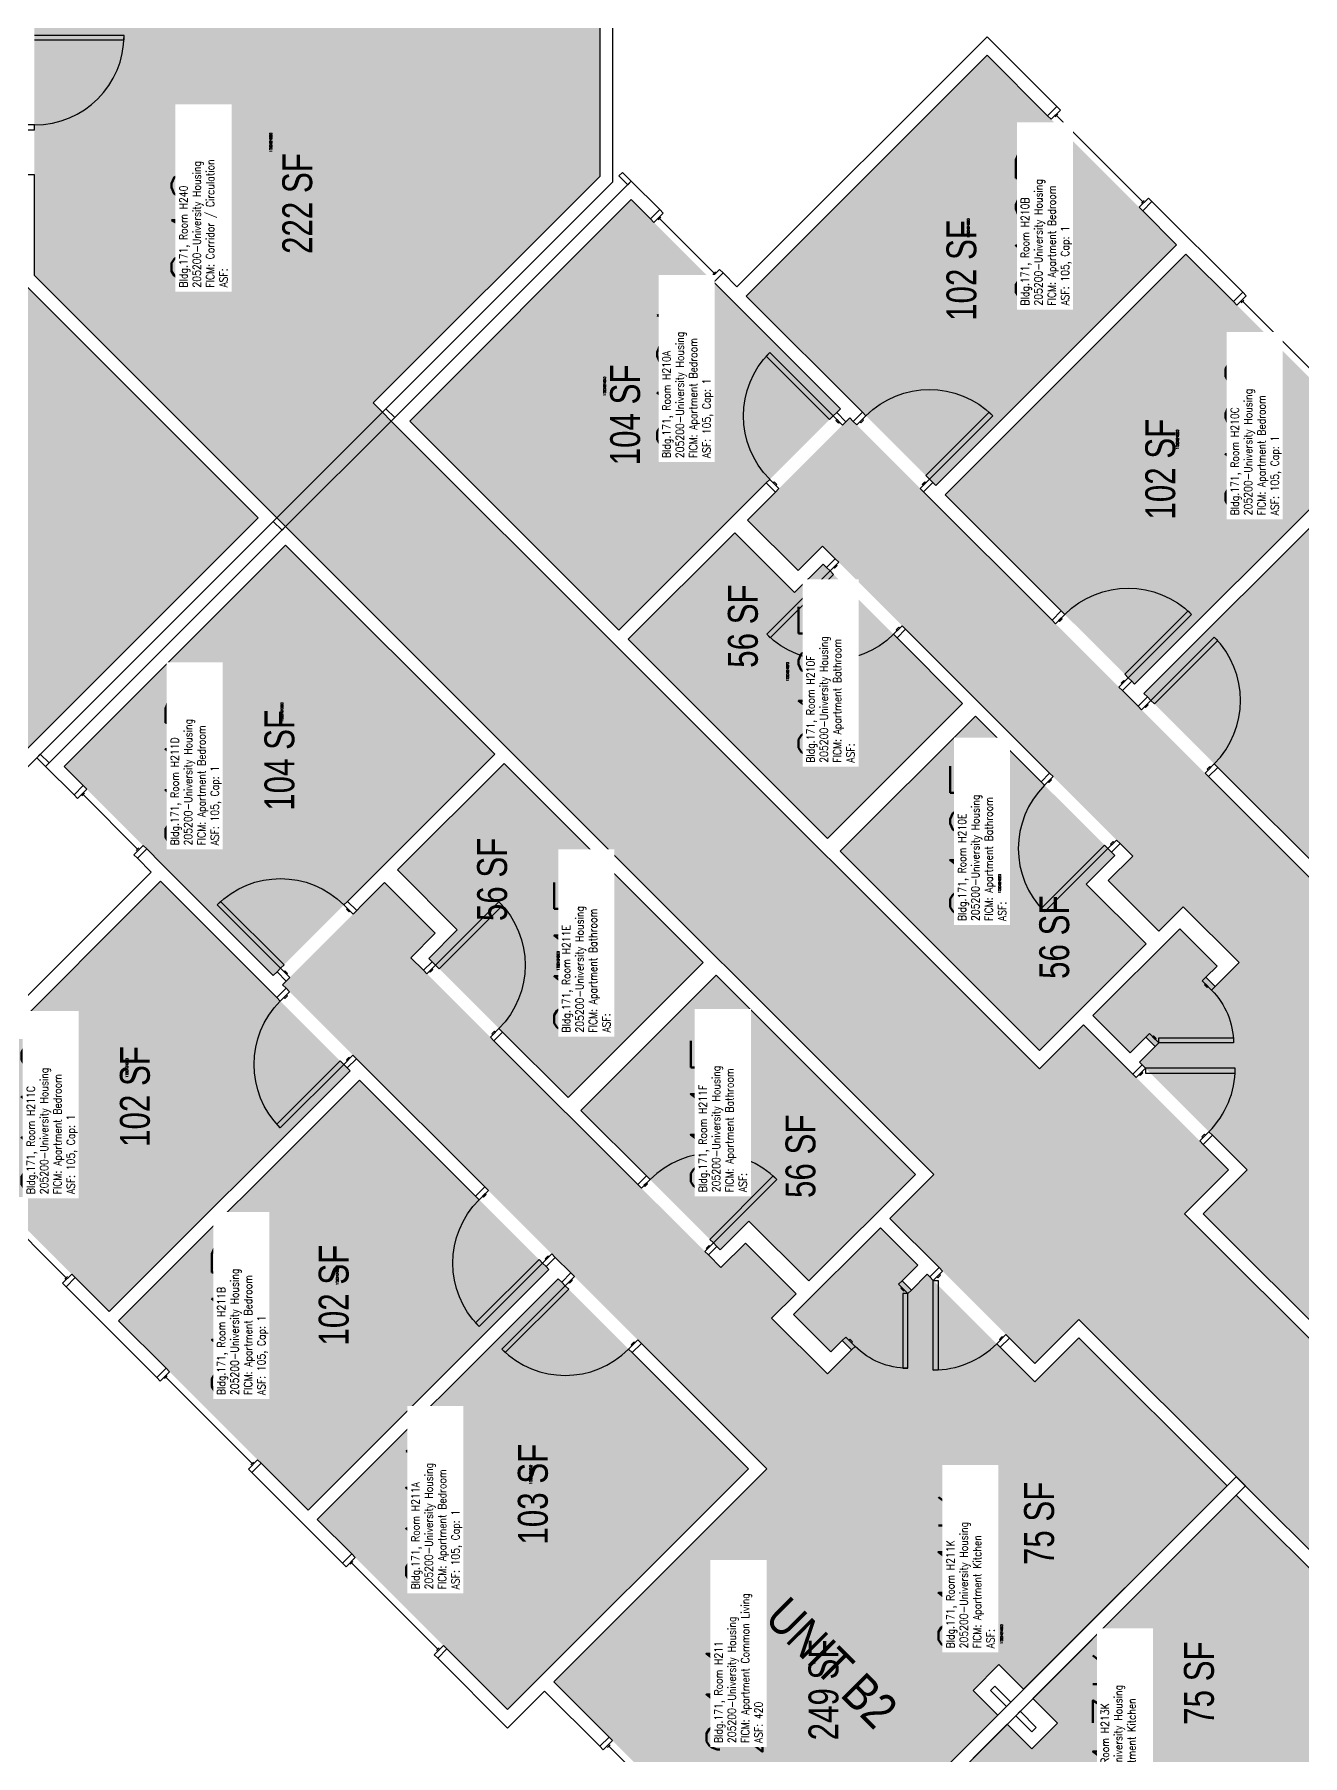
# Model space of a CAD drawing. Header units: inches. Extents: x -105 to 3698, y -798 to 1624.
# Drawn here: x 1365 to 1874, y -96 to 595 of the extents above; entities that cross this region are included whole.
import ezdxf
from ezdxf.enums import TextEntityAlignment as Align

# ---------------------------------------------------------------- set-up
doc = ezdxf.new("R2010")
doc.units = ezdxf.units.IN
doc.header["$LTSCALE"] = 96
doc.header["$MEASUREMENT"] = 0
for name, color, linetype in [('A-AREA-IDEN', 1, 'Continuous'), ('A-DOOR', 2, 'Continuous'), ('A-GLAZ', 1, 'Continuous'), ('A-IDEN-RNUM', 7, 'Continuous'), ('A-IDEN-SNUM', 4, 'Continuous'), ('A-IDEN-VNUM', 4, 'Continuous'), ('A-WALL', 5, 'Continuous'), ('AREA-TEXT', 3, 'Continuous'), ('Rooms-Category-Color', 7, 'Continuous'), ('Rooms-College-Color', 7, 'Continuous'), ('Rooms-Department-Color', 7, 'Continuous'), ('Rooms-Division-Color', 7, 'Continuous'), ('Rooms-Information', 7, 'Continuous')]:
    doc.layers.add(name, color=color, linetype=linetype)
doc.styles.add('AREA', font='arial.ttf', dxfattribs={"width": 0.75, "height": 12})
doc.styles.add('ROOMSNUMBER', font='txt.shx', dxfattribs={"height": 0.03})
doc.styles.add('ROOMVNUMBER', font='simplex.shx', dxfattribs={"width": 0.85})
doc.styles.get("Standard").update_dxf_attribs({"font": 'ARIALN.TTF'})

msp = doc.modelspace()

# ---------------------------------------------------------------- hatches: boundary and pattern name
h = msp.add_hatch()
h.set_pattern_fill('ANSI31', color=256, angle=-45, style=0)
h.set_pattern_definition([(9e-12, (1926.94117, 942.3521), (-2e-14, 0.125), [])])
h.paths.add_polyline_path([(1748.41, 295.05), (1789.94, 253.52), (1783.43, 247.01), (1741.9, 288.54)], flags=9)
h = msp.add_hatch()
h.set_pattern_fill('ANSI31', color=256, style=0)
h.set_pattern_definition([(270, (963.72971, -20.85936), (-0.125, 2e-16), [])])
h.paths.add_polyline_path([(1611.03, 157.67), (1652.56, 116.14), (1659.07, 122.65), (1617.54, 164.18)], flags=9)
at = {"layer": 'Rooms-Category-Color', "true_color": 0x728ef3}
for points in [[(1234.19, 602.38), (1359.94, 602.38), (1359.94, 496.29), (1455.05, 401.19), (1332.19, 278.33), (1241.85, 368.66), (1275.79, 402.6), (1234.19, 444.2)], [(1747.61, 586.96), (1823.71, 510.86), (1727.02, 414.17), (1650.91, 490.27)], [(1515.86, 440.06), (1604.78, 528.98), (1688.74, 445.01), (1599.83, 356.09)], [(1827.43, 507.15), (1903.53, 431.05), (1806.83, 334.35), (1730.73, 410.45)], [(1692.46, 441.31), (1886.91, 246.86), (1972.47, 332.42), (2068.28, 236.61), (1985.82, 154.14), (1926.32, 213.64), (1851.98, 139.3), (1808.76, 182.53), (1815.09, 188.85), (1811.38, 192.57), (1805.05, 186.24), (1790.06, 201.23), (1824.97, 236.14), (1839.96, 221.15), (1835.42, 216.61), (1839.13, 212.9), (1848.8, 222.57), (1826.39, 244.98), (1816.58, 235.17), (1796.25, 255.5), (1806.06, 265.31), (1681.58, 389.78), (1671.77, 379.97), (1651.44, 400.3)], [(1907.24, 427.34), (1983.61, 350.97), (1886.91, 254.27), (1810.54, 330.64)], [(1603.54, 352.38), (1646.32, 395.16), (1670.36, 371.12), (1681.85, 382.61), (1737.81, 326.65), (1683.54, 272.38)], [(1466.01, 390.21), (1377.08, 301.3), (1461.05, 217.33), (1549.97, 306.25)], [(1688.67, 267.25), (1742.94, 321.52), (1798.9, 265.56), (1787.41, 254.07), (1811.45, 230.03), (1768.67, 187.25)], [(1523.46, 224.22), (1579.41, 168.27), (1633.68, 222.54), (1553.69, 302.53), (1510.9, 259.76), (1534.94, 235.72)], [(1395.2, 82.36), (1319.09, 158.47), (1415.79, 255.16), (1491.89, 179.04), (1395.52, 82.67)], [(1464.77, 213.63), (1659.22, 19.17), (1573.66, -66.39), (1669.48, -162.2), (1751.94, -79.74), (1692.44, -20.24), (1766.78, 54.1), (1723.56, 97.32), (1717.23, 90.99), (1713.51, 94.7), (1719.84, 101.03), (1704.85, 116.02), (1669.94, 81.11), (1684.93, 66.12), (1689.47, 70.66), (1693.19, 66.95), (1683.52, 57.28), (1661.1, 79.69), (1670.91, 89.51), (1650.58, 109.83), (1640.77, 100.02), (1516.3, 224.5), (1526.11, 234.31), (1505.78, 254.64)], [(1638.82, 217.4), (1718.81, 137.41), (1676.03, 94.63), (1651.99, 118.67), (1640.5, 107.18), (1584.54, 163.14)], [(1975.48, 143.8), (1893.8, 62.13), (1834.31, 121.63), (1926.32, 213.64), (1975.92, 164.04), (1965.58, 153.7)], [(1398.91, 78.65), (1475.01, 2.55), (1571.71, 99.23), (1495.61, 175.35), (1399.23, 78.96)], [(1478.72, -1.16), (1555.09, -77.53), (1651.79, 19.17), (1575.42, 95.53), (1479.05, -0.86)], [(1762.28, -69.39), (1843.95, 12.28), (1784.46, 71.78), (1692.44, -20.24), (1742.04, -69.84), (1752.38, -59.49)], [(1766, -73.11), (1847.67, 8.56), (1907.16, -50.93), (1815.15, -142.95), (1765.55, -93.35), (1775.89, -83.01)], [(2049.01, -370.62), (1854.56, -176.17), (1769, -261.73), (1673.19, -165.91), (1755.65, -83.45), (1815.15, -142.95), (1889.49, -68.61), (1932.71, -111.83), (1926.38, -118.16), (1930.09, -121.87), (1936.42, -115.55), (1951.41, -130.54), (1916.5, -165.45), (1901.51, -150.46), (1906.05, -145.92), (1902.34, -142.2), (1892.67, -151.87), (1915.08, -174.29), (1924.89, -164.48), (1945.22, -184.81), (1935.41, -194.62), (2059.89, -319.09), (2069.7, -309.28), (2090.03, -329.61)]]:
    msp.add_hatch(color=171, dxfattribs=at).paths.add_polyline_path(points)
at = {"layer": 'Rooms-Category-Color', "true_color": 0xadadad}
for points in [[(1365.19, 602.99), (1365.19, 498.47), (1462.47, 401.19), (1504.9, 443.6), (1501.18, 447.32), (1592.19, 538.33), (1592.19, 602.38)], [(2331.68, -468.04), (2374.11, -425.61), (2015.23, -66.73), (2032.91, -49.05), (1974.69, 9.16), (1957.02, -8.52), (1826.88, 121.61), (1844.56, 139.29), (1786.35, 197.5), (1768.67, 179.83), (1504.9, 443.6), (1462.47, 401.17), (1726.24, 137.4), (1708.57, 119.72), (1766.78, 61.51), (1784.46, 79.19), (1914.59, -50.95), (1896.91, -68.62), (1955.12, -126.84), (1972.8, -109.16)]]:
    msp.add_hatch(color=253, dxfattribs=at).paths.add_polyline_path(points)
at = {"layer": 'Rooms-College-Color', "true_color": 0xadadad}
for points in [[(1234.19, 602.38), (1359.94, 602.38), (1359.94, 496.29), (1455.05, 401.19), (1332.19, 278.33), (1241.85, 368.66), (1275.79, 402.6), (1234.19, 444.2)], [(1365.19, 602.99), (1365.19, 498.47), (1462.47, 401.19), (1504.9, 443.6), (1501.18, 447.32), (1592.19, 538.33), (1592.19, 602.38)], [(1747.61, 586.96), (1823.71, 510.86), (1727.02, 414.17), (1650.91, 490.27)], [(1515.86, 440.06), (1604.78, 528.98), (1688.74, 445.01), (1599.83, 356.09)], [(1827.43, 507.15), (1903.53, 431.05), (1806.83, 334.35), (1730.73, 410.45)], [(2331.68, -468.04), (2374.11, -425.61), (2015.23, -66.73), (2032.91, -49.05), (1974.69, 9.16), (1957.02, -8.52), (1826.88, 121.61), (1844.56, 139.29), (1786.35, 197.5), (1768.67, 179.83), (1504.9, 443.6), (1462.47, 401.17), (1726.24, 137.4), (1708.57, 119.72), (1766.78, 61.51), (1784.46, 79.19), (1914.59, -50.95), (1896.91, -68.62), (1955.12, -126.84), (1972.8, -109.16)], [(1692.46, 441.31), (1886.91, 246.86), (1972.47, 332.42), (2068.28, 236.61), (1985.82, 154.14), (1926.32, 213.64), (1851.98, 139.3), (1808.76, 182.53), (1815.09, 188.85), (1811.38, 192.57), (1805.05, 186.24), (1790.06, 201.23), (1824.97, 236.14), (1839.96, 221.15), (1835.42, 216.61), (1839.13, 212.9), (1848.8, 222.57), (1826.39, 244.98), (1816.58, 235.17), (1796.25, 255.5), (1806.06, 265.31), (1681.58, 389.78), (1671.77, 379.97), (1651.44, 400.3)], [(1907.24, 427.34), (1983.61, 350.97), (1886.91, 254.27), (1810.54, 330.64)], [(1603.54, 352.38), (1646.32, 395.16), (1670.36, 371.12), (1681.85, 382.61), (1737.81, 326.65), (1683.54, 272.38)], [(1466.01, 390.21), (1377.08, 301.3), (1461.05, 217.33), (1549.97, 306.25)], [(1688.67, 267.25), (1742.94, 321.52), (1798.9, 265.56), (1787.41, 254.07), (1811.45, 230.03), (1768.67, 187.25)], [(1523.46, 224.22), (1579.41, 168.27), (1633.68, 222.54), (1553.69, 302.53), (1510.9, 259.76), (1534.94, 235.72)], [(1395.2, 82.36), (1319.09, 158.47), (1415.79, 255.16), (1491.89, 179.04), (1395.52, 82.67)], [(1464.77, 213.63), (1659.22, 19.17), (1573.66, -66.39), (1669.48, -162.2), (1751.94, -79.74), (1692.44, -20.24), (1766.78, 54.1), (1723.56, 97.32), (1717.23, 90.99), (1713.51, 94.7), (1719.84, 101.03), (1704.85, 116.02), (1669.94, 81.11), (1684.93, 66.12), (1689.47, 70.66), (1693.19, 66.95), (1683.52, 57.28), (1661.1, 79.69), (1670.91, 89.51), (1650.58, 109.83), (1640.77, 100.02), (1516.3, 224.5), (1526.11, 234.31), (1505.78, 254.64)], [(1638.82, 217.4), (1718.81, 137.41), (1676.03, 94.63), (1651.99, 118.67), (1640.5, 107.18), (1584.54, 163.14)], [(1975.48, 143.8), (1893.8, 62.13), (1834.31, 121.63), (1926.32, 213.64), (1975.92, 164.04), (1965.58, 153.7)], [(1398.91, 78.65), (1475.01, 2.55), (1571.71, 99.23), (1495.61, 175.35), (1399.23, 78.96)], [(1478.72, -1.16), (1555.09, -77.53), (1651.79, 19.17), (1575.42, 95.53), (1479.05, -0.86)], [(1762.28, -69.39), (1843.95, 12.28), (1784.46, 71.78), (1692.44, -20.24), (1742.04, -69.84), (1752.38, -59.49)], [(1766, -73.11), (1847.67, 8.56), (1907.16, -50.93), (1815.15, -142.95), (1765.55, -93.35), (1775.89, -83.01)], [(2049.01, -370.62), (1854.56, -176.17), (1769, -261.73), (1673.19, -165.91), (1755.65, -83.45), (1815.15, -142.95), (1889.49, -68.61), (1932.71, -111.83), (1926.38, -118.16), (1930.09, -121.87), (1936.42, -115.55), (1951.41, -130.54), (1916.5, -165.45), (1901.51, -150.46), (1906.05, -145.92), (1902.34, -142.2), (1892.67, -151.87), (1915.08, -174.29), (1924.89, -164.48), (1945.22, -184.81), (1935.41, -194.62), (2059.89, -319.09), (2069.7, -309.28), (2090.03, -329.61)]]:
    msp.add_hatch(color=253, dxfattribs=at).paths.add_polyline_path(points)
at = {"layer": 'Rooms-Department-Color', "true_color": 0x604aed}
for points in [[(1234.19, 602.38), (1359.94, 602.38), (1359.94, 496.29), (1455.05, 401.19), (1332.19, 278.33), (1241.85, 368.66), (1275.79, 402.6), (1234.19, 444.2)], [(1747.61, 586.96), (1823.71, 510.86), (1727.02, 414.17), (1650.91, 490.27)], [(1515.86, 440.06), (1604.78, 528.98), (1688.74, 445.01), (1599.83, 356.09)], [(1827.43, 507.15), (1903.53, 431.05), (1806.83, 334.35), (1730.73, 410.45)], [(1692.46, 441.31), (1886.91, 246.86), (1972.47, 332.42), (2068.28, 236.61), (1985.82, 154.14), (1926.32, 213.64), (1851.98, 139.3), (1808.76, 182.53), (1815.09, 188.85), (1811.38, 192.57), (1805.05, 186.24), (1790.06, 201.23), (1824.97, 236.14), (1839.96, 221.15), (1835.42, 216.61), (1839.13, 212.9), (1848.8, 222.57), (1826.39, 244.98), (1816.58, 235.17), (1796.25, 255.5), (1806.06, 265.31), (1681.58, 389.78), (1671.77, 379.97), (1651.44, 400.3)], [(1907.24, 427.34), (1983.61, 350.97), (1886.91, 254.27), (1810.54, 330.64)], [(1603.54, 352.38), (1646.32, 395.16), (1670.36, 371.12), (1681.85, 382.61), (1737.81, 326.65), (1683.54, 272.38)], [(1466.01, 390.21), (1377.08, 301.3), (1461.05, 217.33), (1549.97, 306.25)], [(1688.67, 267.25), (1742.94, 321.52), (1798.9, 265.56), (1787.41, 254.07), (1811.45, 230.03), (1768.67, 187.25)], [(1523.46, 224.22), (1579.41, 168.27), (1633.68, 222.54), (1553.69, 302.53), (1510.9, 259.76), (1534.94, 235.72)], [(1395.2, 82.36), (1319.09, 158.47), (1415.79, 255.16), (1491.89, 179.04), (1395.52, 82.67)], [(1464.77, 213.63), (1659.22, 19.17), (1573.66, -66.39), (1669.48, -162.2), (1751.94, -79.74), (1692.44, -20.24), (1766.78, 54.1), (1723.56, 97.32), (1717.23, 90.99), (1713.51, 94.7), (1719.84, 101.03), (1704.85, 116.02), (1669.94, 81.11), (1684.93, 66.12), (1689.47, 70.66), (1693.19, 66.95), (1683.52, 57.28), (1661.1, 79.69), (1670.91, 89.51), (1650.58, 109.83), (1640.77, 100.02), (1516.3, 224.5), (1526.11, 234.31), (1505.78, 254.64)], [(1638.82, 217.4), (1718.81, 137.41), (1676.03, 94.63), (1651.99, 118.67), (1640.5, 107.18), (1584.54, 163.14)], [(1975.48, 143.8), (1893.8, 62.13), (1834.31, 121.63), (1926.32, 213.64), (1975.92, 164.04), (1965.58, 153.7)], [(1398.91, 78.65), (1475.01, 2.55), (1571.71, 99.23), (1495.61, 175.35), (1399.23, 78.96)], [(1478.72, -1.16), (1555.09, -77.53), (1651.79, 19.17), (1575.42, 95.53), (1479.05, -0.86)], [(1762.28, -69.39), (1843.95, 12.28), (1784.46, 71.78), (1692.44, -20.24), (1742.04, -69.84), (1752.38, -59.49)], [(1766, -73.11), (1847.67, 8.56), (1907.16, -50.93), (1815.15, -142.95), (1765.55, -93.35), (1775.89, -83.01)], [(2049.01, -370.62), (1854.56, -176.17), (1769, -261.73), (1673.19, -165.91), (1755.65, -83.45), (1815.15, -142.95), (1889.49, -68.61), (1932.71, -111.83), (1926.38, -118.16), (1930.09, -121.87), (1936.42, -115.55), (1951.41, -130.54), (1916.5, -165.45), (1901.51, -150.46), (1906.05, -145.92), (1902.34, -142.2), (1892.67, -151.87), (1915.08, -174.29), (1924.89, -164.48), (1945.22, -184.81), (1935.41, -194.62), (2059.89, -319.09), (2069.7, -309.28), (2090.03, -329.61)]]:
    msp.add_hatch(color=173, dxfattribs=at).paths.add_polyline_path(points)
at = {"layer": 'Rooms-Department-Color', "true_color": 0xacacac}
for points in [[(1365.19, 602.99), (1365.19, 498.47), (1462.47, 401.19), (1504.9, 443.6), (1501.18, 447.32), (1592.19, 538.33), (1592.19, 602.38)], [(2331.68, -468.04), (2374.11, -425.61), (2015.23, -66.73), (2032.91, -49.05), (1974.69, 9.16), (1957.02, -8.52), (1826.88, 121.61), (1844.56, 139.29), (1786.35, 197.5), (1768.67, 179.83), (1504.9, 443.6), (1462.47, 401.17), (1726.24, 137.4), (1708.57, 119.72), (1766.78, 61.51), (1784.46, 79.19), (1914.59, -50.95), (1896.91, -68.62), (1955.12, -126.84), (1972.8, -109.16)]]:
    msp.add_hatch(color=253, dxfattribs=at).paths.add_polyline_path(points)
at = {"layer": 'Rooms-Division-Color', "true_color": 0x604aed}
for points in [[(1234.19, 602.38), (1359.94, 602.38), (1359.94, 496.29), (1455.05, 401.19), (1332.19, 278.33), (1241.85, 368.66), (1275.79, 402.6), (1234.19, 444.2)], [(1747.61, 586.96), (1823.71, 510.86), (1727.02, 414.17), (1650.91, 490.27)], [(1515.86, 440.06), (1604.78, 528.98), (1688.74, 445.01), (1599.83, 356.09)], [(1827.43, 507.15), (1903.53, 431.05), (1806.83, 334.35), (1730.73, 410.45)], [(1692.46, 441.31), (1886.91, 246.86), (1972.47, 332.42), (2068.28, 236.61), (1985.82, 154.14), (1926.32, 213.64), (1851.98, 139.3), (1808.76, 182.53), (1815.09, 188.85), (1811.38, 192.57), (1805.05, 186.24), (1790.06, 201.23), (1824.97, 236.14), (1839.96, 221.15), (1835.42, 216.61), (1839.13, 212.9), (1848.8, 222.57), (1826.39, 244.98), (1816.58, 235.17), (1796.25, 255.5), (1806.06, 265.31), (1681.58, 389.78), (1671.77, 379.97), (1651.44, 400.3)], [(1907.24, 427.34), (1983.61, 350.97), (1886.91, 254.27), (1810.54, 330.64)], [(1603.54, 352.38), (1646.32, 395.16), (1670.36, 371.12), (1681.85, 382.61), (1737.81, 326.65), (1683.54, 272.38)], [(1466.01, 390.21), (1377.08, 301.3), (1461.05, 217.33), (1549.97, 306.25)], [(1688.67, 267.25), (1742.94, 321.52), (1798.9, 265.56), (1787.41, 254.07), (1811.45, 230.03), (1768.67, 187.25)], [(1523.46, 224.22), (1579.41, 168.27), (1633.68, 222.54), (1553.69, 302.53), (1510.9, 259.76), (1534.94, 235.72)], [(1395.2, 82.36), (1319.09, 158.47), (1415.79, 255.16), (1491.89, 179.04), (1395.52, 82.67)], [(1464.77, 213.63), (1659.22, 19.17), (1573.66, -66.39), (1669.48, -162.2), (1751.94, -79.74), (1692.44, -20.24), (1766.78, 54.1), (1723.56, 97.32), (1717.23, 90.99), (1713.51, 94.7), (1719.84, 101.03), (1704.85, 116.02), (1669.94, 81.11), (1684.93, 66.12), (1689.47, 70.66), (1693.19, 66.95), (1683.52, 57.28), (1661.1, 79.69), (1670.91, 89.51), (1650.58, 109.83), (1640.77, 100.02), (1516.3, 224.5), (1526.11, 234.31), (1505.78, 254.64)], [(1638.82, 217.4), (1718.81, 137.41), (1676.03, 94.63), (1651.99, 118.67), (1640.5, 107.18), (1584.54, 163.14)], [(1975.48, 143.8), (1893.8, 62.13), (1834.31, 121.63), (1926.32, 213.64), (1975.92, 164.04), (1965.58, 153.7)], [(1398.91, 78.65), (1475.01, 2.55), (1571.71, 99.23), (1495.61, 175.35), (1399.23, 78.96)], [(1478.72, -1.16), (1555.09, -77.53), (1651.79, 19.17), (1575.42, 95.53), (1479.05, -0.86)], [(1762.28, -69.39), (1843.95, 12.28), (1784.46, 71.78), (1692.44, -20.24), (1742.04, -69.84), (1752.38, -59.49)], [(1766, -73.11), (1847.67, 8.56), (1907.16, -50.93), (1815.15, -142.95), (1765.55, -93.35), (1775.89, -83.01)], [(2049.01, -370.62), (1854.56, -176.17), (1769, -261.73), (1673.19, -165.91), (1755.65, -83.45), (1815.15, -142.95), (1889.49, -68.61), (1932.71, -111.83), (1926.38, -118.16), (1930.09, -121.87), (1936.42, -115.55), (1951.41, -130.54), (1916.5, -165.45), (1901.51, -150.46), (1906.05, -145.92), (1902.34, -142.2), (1892.67, -151.87), (1915.08, -174.29), (1924.89, -164.48), (1945.22, -184.81), (1935.41, -194.62), (2059.89, -319.09), (2069.7, -309.28), (2090.03, -329.61)]]:
    msp.add_hatch(color=173, dxfattribs=at).paths.add_polyline_path(points)
at = {"layer": 'Rooms-Division-Color', "true_color": 0xadadad}
for points in [[(1365.19, 602.99), (1365.19, 498.47), (1462.47, 401.19), (1504.9, 443.6), (1501.18, 447.32), (1592.19, 538.33), (1592.19, 602.38)], [(2331.68, -468.04), (2374.11, -425.61), (2015.23, -66.73), (2032.91, -49.05), (1974.69, 9.16), (1957.02, -8.52), (1826.88, 121.61), (1844.56, 139.29), (1786.35, 197.5), (1768.67, 179.83), (1504.9, 443.6), (1462.47, 401.17), (1726.24, 137.4), (1708.57, 119.72), (1766.78, 61.51), (1784.46, 79.19), (1914.59, -50.95), (1896.91, -68.62), (1955.12, -126.84), (1972.8, -109.16)]]:
    msp.add_hatch(color=253, dxfattribs=at).paths.add_polyline_path(points)

# ---------------------------------------------------------------- linework, layer by layer
at = {"layer": 'A-DOOR'}
for p, q in [((1401.19, 595), (1365.19, 595)), ((1401.19, 593.25), (1401.19, 595)), ((1365.19, 593.25), (1401.19, 593.25)), ((1365.19, 559), (1359.94, 559)), ((1359.94, 557), (1365.19, 557)), ((1365.19, 557), (1365.19, 559)), ((1601.24, 539.96), (1599.83, 538.54)), ((1604.78, 536.42), (1601.24, 539.96)), ((1599.83, 538.54), (1603.36, 535.01)), ((1603.36, 535.01), (1604.78, 536.42)), ((1603.36, 535.01), (1603.36, 535.01)), ((1504.9, 443.61), (1462.47, 401.19)), ((1506.31, 445.03), (1504.9, 443.61)), ((1508.43, 440.08), (1504.9, 443.61)), ((1504.9, 443.61), (1508.43, 440.08)), ((1509.85, 441.49), (1506.31, 445.03)), ((1466.01, 397.65), (1508.43, 440.08)), ((1508.43, 440.08), (1509.85, 441.49)), ((1508.43, 440.08), (1508.43, 440.08)), ((1462.47, 401.19), (1461.06, 399.77)), ((1462.47, 401.19), (1466.01, 397.65)), ((1466.01, 397.65), (1462.47, 401.19)), ((1461.06, 399.77), (1464.59, 396.24)), ((1464.59, 396.24), (1466.01, 397.65)), ((1464.59, 396.24), (1464.59, 396.24)), ((1367.54, 306.26), (1366.13, 304.84)), ((1366.13, 304.84), (1369.66, 301.31)), ((1371.08, 302.72), (1367.54, 306.26)), ((1369.66, 301.31), (1371.08, 302.72)), ((1369.66, 301.31), (1369.66, 301.31))]:
    msp.add_line(p, q, dxfattribs=at)
for points in [[(1685.83, 442.11), (1684.41, 440.7), (1658.96, 466.15), (1660.37, 467.57)], [(1689.54, 438.4), (1690.96, 439.81), (1687.24, 443.52), (1685.83, 442.11)], [(1695.28, 438.49), (1693.87, 439.9), (1697.58, 443.61), (1699, 442.2)], [(1724.45, 416.74), (1723.04, 418.16), (1748.49, 443.61), (1749.91, 442.2)], [(1688.3, 439.64), (1687.95, 439.28), (1686.89, 440.34), (1687.24, 440.7)], [(1696.52, 439.72), (1696.88, 439.37), (1697.94, 440.43), (1697.58, 440.78)], [(1664.08, 412.94), (1662.67, 411.53), (1658.96, 415.24), (1660.37, 416.65)], [(1662.85, 414.18), (1663.2, 414.53), (1662.14, 415.59), (1661.79, 415.24)], [(1720.74, 413.03), (1722.15, 411.62), (1725.87, 415.33), (1724.45, 416.74)], [(1721.98, 414.27), (1721.62, 414.62), (1722.69, 415.68), (1723.04, 415.33)], [(1688.05, 383.32), (1686.63, 384.73), (1683.19, 381.29), (1684.6, 379.87)], [(1687.08, 382.35), (1687.43, 381.99), (1686.37, 380.93), (1686.02, 381.29)], [(1684.6, 379.87), (1686.02, 378.46), (1660.56, 353), (1659.15, 354.42)], [(1775.1, 358.67), (1773.69, 360.08), (1777.4, 363.8), (1778.81, 362.38)], [(1776.34, 359.91), (1776.69, 359.55), (1777.75, 360.62), (1777.4, 360.97)], [(1804.27, 336.93), (1802.85, 338.34), (1828.31, 363.8), (1829.72, 362.38)], [(1713.5, 357.86), (1714.92, 356.45), (1711.47, 353), (1710.06, 354.42)], [(1712.53, 356.89), (1712.18, 357.25), (1711.12, 356.18), (1711.47, 355.83)], [(1813.37, 327.82), (1814.79, 326.41), (1840.24, 351.86), (1838.83, 353.28)], [(1800.56, 333.21), (1801.97, 331.8), (1805.68, 335.51), (1804.27, 336.93)], [(1801.79, 334.45), (1801.44, 334.81), (1802.5, 335.87), (1802.85, 335.51)], [(1809.66, 324.11), (1808.25, 325.53), (1811.96, 329.24), (1813.37, 327.82)], [(1810.9, 325.35), (1811.25, 324.99), (1812.31, 326.06), (1811.96, 326.41)], [(1774.14, 297.23), (1772.72, 298.64), (1769.28, 295.2), (1770.69, 293.78)], [(1835.12, 298.66), (1836.53, 297.24), (1840.24, 300.95), (1838.83, 302.37)], [(1836.35, 299.89), (1836, 300.25), (1837.06, 301.31), (1837.41, 300.95)], [(1773.17, 296.26), (1773.52, 295.9), (1772.46, 294.84), (1772.11, 295.2)], [(1796.15, 268.33), (1794.73, 269.74), (1769.28, 244.28), (1770.69, 242.87)], [(1799.59, 271.77), (1801.01, 270.36), (1797.56, 266.91), (1796.15, 268.33)], [(1798.62, 270.8), (1798.27, 271.15), (1797.21, 270.09), (1797.56, 269.74)], [(1463.97, 220.25), (1465.39, 221.67), (1439.93, 247.12), (1438.52, 245.71)], [(1493.14, 242), (1494.55, 243.41), (1490.84, 247.12), (1489.43, 245.71)], [(1491.9, 243.23), (1491.55, 242.88), (1490.49, 243.94), (1490.84, 244.29)], [(1526.21, 221.48), (1527.62, 220.07), (1553.08, 245.52), (1551.67, 246.94)], [(1522.76, 218.03), (1521.35, 219.45), (1524.8, 222.89), (1526.21, 221.48)], [(1467.68, 216.54), (1466.27, 215.13), (1462.56, 218.84), (1463.97, 220.25)], [(1466.45, 217.78), (1466.8, 218.13), (1465.74, 219.19), (1465.39, 218.84)], [(1523.73, 219.01), (1524.09, 218.65), (1525.15, 219.71), (1524.8, 220.07)], [(1834.01, 215.19), (1835.42, 216.61), (1839.13, 212.9), (1837.72, 211.48)], [(1467.6, 210.8), (1466.18, 212.21), (1462.47, 208.5), (1463.88, 207.08)], [(1466.36, 209.56), (1466.71, 209.21), (1465.65, 208.15), (1465.3, 208.5)], [(1835.24, 213.96), (1834.89, 213.6), (1835.95, 212.54), (1836.3, 212.9)], [(1548.22, 192.58), (1549.63, 191.16), (1553.08, 194.61), (1551.67, 196.02)], [(1549.19, 193.55), (1548.84, 193.9), (1549.9, 194.96), (1550.25, 194.61)], [(1812.79, 193.98), (1811.38, 192.57), (1815.09, 188.85), (1816.51, 190.27)], [(1814.03, 192.74), (1814.38, 193.1), (1815.44, 192.04), (1815.09, 191.68)], [(1816.51, 190.27), (1816.51, 192.27), (1846.51, 192.27), (1846.51, 190.27)], [(1489.34, 181.63), (1487.93, 183.04), (1462.47, 157.59), (1463.88, 156.17)], [(1493.05, 185.34), (1494.47, 183.93), (1490.75, 180.21), (1489.34, 181.63)], [(1491.81, 184.1), (1491.46, 184.46), (1490.4, 183.4), (1490.75, 183.04)], [(1807.52, 176.35), (1806.1, 177.76), (1809.81, 181.47), (1811.23, 180.06)], [(1811.23, 180.06), (1811.23, 178.06), (1847.23, 178.06), (1847.23, 180.06)], [(1808.75, 177.58), (1809.11, 177.23), (1810.17, 178.29), (1809.81, 178.65)], [(1832.97, 150.89), (1834.39, 149.48), (1838.1, 153.19), (1836.68, 154.6)], [(1834.21, 152.13), (1833.86, 152.48), (1834.92, 153.54), (1835.27, 153.19)], [(1547.41, 130.98), (1546, 132.4), (1542.28, 128.68), (1543.7, 127.27)], [(1608.85, 131.94), (1607.44, 133.36), (1610.89, 136.8), (1612.3, 135.39)], [(1609.82, 132.92), (1610.18, 132.56), (1611.24, 133.62), (1610.89, 133.98)], [(1637.76, 109.93), (1636.34, 111.35), (1661.8, 136.8), (1663.21, 135.39)], [(1546.17, 129.74), (1546.53, 129.39), (1545.47, 128.33), (1545.11, 128.68)], [(1572.87, 105.53), (1574.28, 104.11), (1570.57, 100.4), (1569.15, 101.81)], [(1571.63, 104.29), (1571.28, 104.64), (1570.22, 103.58), (1570.57, 103.23)], [(1634.31, 106.49), (1635.72, 105.07), (1639.17, 108.52), (1637.76, 109.93)], [(1635.28, 107.46), (1634.93, 107.81), (1635.99, 108.87), (1636.34, 108.52)], [(1569.15, 101.81), (1567.74, 103.23), (1542.28, 77.77), (1543.7, 76.36)], [(1581.97, 96.42), (1580.56, 97.84), (1576.84, 94.12), (1578.26, 92.71)], [(1729.73, 98.57), (1728.32, 99.98), (1724.61, 96.27), (1726.02, 94.85)], [(1728.5, 97.33), (1728.85, 96.97), (1727.79, 95.91), (1727.44, 96.27)], [(1578.26, 92.71), (1579.67, 91.3), (1554.22, 65.84), (1552.8, 67.25)], [(1580.73, 95.19), (1581.09, 94.83), (1580.03, 93.77), (1579.67, 94.12)], [(1712.1, 93.29), (1713.51, 94.7), (1717.23, 90.99), (1715.81, 89.58)], [(1713.34, 92.05), (1712.98, 91.7), (1714.05, 90.64), (1714.4, 90.99)], [(1726.02, 94.85), (1728.02, 94.85), (1728.02, 58.85), (1726.02, 58.85)], [(1715.81, 89.58), (1713.81, 89.58), (1713.81, 59.58), (1715.81, 59.58)], [(1607.43, 70.97), (1608.84, 69.55), (1605.13, 65.84), (1603.71, 67.25)], [(1606.19, 69.73), (1605.84, 70.08), (1604.78, 69.02), (1605.13, 68.67)], [(1690.89, 72.08), (1689.47, 70.66), (1693.19, 66.95), (1694.6, 68.36)], [(1692.12, 70.84), (1692.48, 71.19), (1693.54, 70.13), (1693.19, 69.78)], [(1755.19, 73.11), (1756.6, 71.7), (1752.89, 67.98), (1751.48, 69.4)], [(1753.95, 71.87), (1753.6, 72.23), (1752.54, 71.17), (1752.89, 70.81)]]:
    msp.add_lwpolyline(points, close=True, dxfattribs=at)
for centre, start, end in [((1365.19, 595), 270, 0), ((1813.37, 327.82), 315, 45), ((1796.15, 268.33), 135, 225), ((1811.23, 180.06), 315, 0), ((1637.76, 109.93), 45, 135), ((1726.02, 94.85), 270, 315), ((1578.26, 92.71), 225, 315)]:
    msp.add_arc(centre, 36, start, end, dxfattribs=at)
at = {"layer": 'A-DOOR', "extrusion": (0, 0, -1)}
for centre, radius, start, end in [((-1685.83, 442.11), 36, 315, 45), ((-1724.45, 416.74), 36, 45, 135), ((-1804.27, 336.93), 36, 45, 135), ((-1684.6, 379.87), 36, 225, 315), ((-1463.97, 220.25), 36, 45, 135), ((-1526.21, 221.48), 36, 135, 225), ((-1816.51, 190.27), 30, 135, 180), ((-1489.34, 181.63), 36, 315, 45), ((-1569.15, 101.81), 36, 315, 45), ((-1715.81, 89.58), 30, 270, 315)]:
    msp.add_arc(centre, radius, start, end, dxfattribs=at)
at = {"layer": 'A-GLAZ'}
for p, q in [((1774.99, 562.25), (1776.05, 563.31)), ((1810.17, 528.13), (1775.52, 562.78)), ((1809.64, 527.6), (1810.7, 528.66)), ((1615.56, 520.86), (1616.62, 521.92)), ((1638.01, 499.47), (1616.09, 521.39)), ((1637.48, 498.94), (1638.54, 500)), ((1849.61, 487.63), (1850.67, 488.69)), ((1884.79, 453.51), (1850.14, 488.16)), ((1385.22, 290.52), (1384.16, 289.46)), ((1406.61, 268.07), (1384.69, 289.99)), ((1407.14, 268.6), (1406.08, 267.54)), ((1377.95, 95.91), (1343.3, 130.56)), ((1378.48, 96.44), (1377.42, 95.38)), ((1418.45, 56.47), (1417.39, 55.41)), ((1452.57, 21.29), (1417.92, 55.94)), ((1453.1, 21.82), (1452.04, 20.76)), ((1493.03, -18.11), (1491.97, -19.17)), ((1527.15, -53.29), (1492.5, -18.64)), ((1527.68, -52.76), (1526.62, -53.82)), ((1596.3, -91.67), (1595.24, -92.73)), ((1643.14, -139.58), (1595.77, -92.2))]:
    msp.add_line(p, q, dxfattribs=at)
for points in [[(1777.03, 564.99), (1775.61, 566.4), (1771.9, 562.69), (1773.31, 561.28)], [(1812.38, 529.63), (1813.8, 528.22), (1810.08, 524.51), (1808.67, 525.92)], [(1617.6, 523.6), (1616.18, 525.01), (1612.47, 521.3), (1613.88, 519.89)], [(1640.22, 500.97), (1641.64, 499.56), (1637.93, 495.84), (1636.51, 497.26)], [(1851.64, 490.37), (1850.23, 491.78), (1846.52, 488.07), (1847.93, 486.66)], [(1382.48, 288.49), (1381.07, 289.9), (1384.78, 293.61), (1386.2, 292.2)], [(1405.11, 265.86), (1406.52, 264.44), (1410.24, 268.16), (1408.82, 269.57)], [(1376.45, 93.7), (1377.86, 92.29), (1381.58, 96), (1380.16, 97.41)], [(1415.71, 54.44), (1414.3, 55.85), (1418.01, 59.56), (1419.42, 58.15)], [(1451.07, 19.08), (1452.48, 17.67), (1456.19, 21.38), (1454.78, 22.8)], [(1490.29, -20.14), (1488.88, -18.73), (1492.59, -15.01), (1494, -16.43)], [(1525.65, -55.5), (1527.06, -56.91), (1530.77, -53.2), (1529.36, -51.78)], [(1593.56, -93.71), (1592.14, -92.29), (1595.85, -88.58), (1597.27, -89.99)]]:
    msp.add_lwpolyline(points, close=True, dxfattribs=at)
at = {"layer": 'A-WALL'}
for p, q in [((1592.19, 602.38), (1592.19, 538.33)), ((1597.44, 536.15), (1597.44, 602.38)), ((1747.61, 594.4), (1647.2, 493.99)), ((1775.61, 566.4), (1747.61, 594.4)), ((1650.91, 490.28), (1747.61, 586.98)), ((1747.61, 586.98), (1771.9, 562.69)), ((1771.9, 562.69), (1775.61, 566.4)), ((1365.19, 539), (1359.94, 539)), ((1365.19, 498.47), (1365.19, 539)), ((1592.19, 538.33), (1501.18, 447.32)), ((1504.9, 443.61), (1597.44, 536.15)), ((1604.78, 536.42), (1508.43, 440.08)), ((1616.18, 525.01), (1604.78, 536.42)), ((1515.86, 440.08), (1604.78, 529)), ((1604.78, 529), (1612.47, 521.3)), ((1813.8, 528.22), (1810.08, 524.51)), ((1850.23, 491.78), (1813.8, 528.22)), ((1612.47, 521.3), (1616.18, 525.01)), ((1810.08, 524.51), (1823.71, 510.88)), ((1823.71, 510.88), (1727.02, 414.18)), ((1730.73, 410.47), (1827.43, 507.16)), ((1827.43, 507.16), (1846.52, 488.07)), ((1462.47, 401.19), (1365.19, 498.47)), ((1641.64, 499.56), (1637.93, 495.84)), ((1647.2, 493.99), (1641.64, 499.56)), ((1359.94, 496.29), (1455.05, 401.19)), ((1637.93, 495.84), (1643.93, 489.84)), ((1846.52, 488.07), (1850.23, 491.78)), ((1643.93, 489.84), (1688.74, 445.03)), ((1697.58, 443.61), (1650.91, 490.28)), ((1501.18, 447.32), (1504.9, 443.61)), ((1688.74, 445.03), (1687.24, 443.52)), ((1687.24, 443.52), (1690.96, 439.81)), ((1693.87, 439.9), (1697.58, 443.61)), ((1508.43, 440.08), (1599.38, 349.12)), ((1599.83, 356.11), (1515.86, 440.08)), ((1690.96, 439.81), (1692.46, 441.31)), ((1692.46, 441.31), (1693.87, 439.9)), ((1903.53, 431.06), (1806.83, 334.36)), ((1810.54, 330.65), (1907.24, 427.35)), ((1658.96, 415.24), (1657.1, 413.38)), ((1662.67, 411.53), (1658.96, 415.24)), ((1725.87, 415.33), (1722.15, 411.62)), ((1727.02, 414.18), (1725.87, 415.33)), ((1657.1, 413.38), (1599.83, 356.11)), ((1651.44, 400.3), (1660.81, 409.67)), ((1660.81, 409.67), (1662.67, 411.53)), ((1722.15, 411.62), (1773.69, 360.08)), ((1777.4, 363.8), (1730.73, 410.47)), ((1455.05, 401.19), (1332.19, 278.33)), ((1332.19, 270.9), (1462.47, 401.19)), ((1369.66, 301.31), (1466.01, 397.65)), ((1466.01, 397.65), (1556.96, 306.7)), ((1603.54, 352.4), (1646.32, 395.18)), ((1646.32, 395.18), (1670.36, 371.13)), ((1671.77, 379.97), (1651.44, 400.3)), ((1466.01, 390.23), (1377.09, 301.31)), ((1549.97, 306.26), (1466.01, 390.23)), ((1681.58, 389.78), (1671.77, 379.97)), ((1686.63, 384.73), (1681.58, 389.78)), ((1670.36, 371.13), (1681.85, 382.62)), ((1681.85, 382.62), (1683.19, 381.29)), ((1683.19, 381.29), (1686.63, 384.73)), ((1773.69, 360.08), (1777.4, 363.8)), ((1714.92, 356.45), (1711.47, 353)), ((1711.47, 353), (1737.81, 326.66)), ((1772.72, 298.64), (1714.92, 356.45)), ((1599.38, 349.12), (1768.67, 179.84)), ((1683.54, 272.39), (1603.54, 352.4)), ((1805.68, 335.51), (1801.97, 331.8)), ((1806.83, 334.36), (1805.68, 335.51)), ((1737.81, 326.66), (1683.54, 272.39)), ((1801.97, 331.8), (1808.25, 325.53)), ((1808.25, 325.53), (1811.96, 329.24)), ((1811.96, 329.24), (1810.54, 330.65)), ((1688.67, 267.27), (1742.94, 321.54)), ((1742.94, 321.54), (1769.28, 295.2)), ((1492.7, 248.98), (1549.97, 306.26)), ((1556.96, 306.7), (1726.24, 137.41)), ((1381.07, 289.9), (1369.66, 301.31)), ((1377.09, 301.31), (1384.78, 293.61)), ((1553.69, 302.54), (1510.91, 259.76)), ((1633.69, 222.54), (1553.69, 302.54)), ((1769.28, 295.2), (1772.72, 298.64)), ((1840.24, 300.95), (1836.53, 297.24)), ((1886.91, 254.28), (1840.24, 300.95)), ((1384.78, 293.61), (1381.07, 289.9)), ((1836.53, 297.24), (1886.91, 246.86)), ((1801.01, 270.36), (1797.56, 266.91)), ((1806.06, 265.31), (1801.01, 270.36)), ((1406.52, 264.44), (1410.24, 268.16)), ((1412.09, 258.88), (1406.52, 264.44)), ((1410.24, 268.16), (1416.24, 262.15)), ((1768.67, 187.26), (1688.67, 267.27)), ((1798.9, 265.57), (1787.41, 254.08)), ((1796.25, 255.5), (1806.06, 265.31)), ((1797.56, 266.91), (1798.9, 265.57)), ((1311.68, 158.47), (1412.09, 258.88)), ((1416.24, 262.15), (1461.06, 217.34)), ((1510.91, 259.76), (1534.95, 235.72)), ((1415.8, 255.17), (1319.1, 158.47)), ((1462.47, 208.5), (1415.8, 255.17)), ((1490.84, 247.12), (1492.7, 248.98)), ((1505.78, 254.64), (1496.41, 245.27)), ((1526.11, 234.31), (1505.78, 254.64)), ((1787.41, 254.08), (1811.45, 230.04)), ((1816.58, 235.17), (1796.25, 255.5)), ((1494.55, 243.41), (1490.84, 247.12)), ((1496.41, 245.27), (1494.55, 243.41)), ((1826.39, 244.98), (1816.58, 235.17)), ((1848.8, 222.57), (1826.39, 244.98)), ((1534.95, 235.72), (1523.46, 224.23)), ((1790.06, 201.23), (1824.97, 236.14)), ((1824.97, 236.14), (1839.96, 221.15)), ((1516.3, 224.5), (1526.11, 234.31)), ((1811.45, 230.04), (1768.67, 187.26)), ((1521.35, 219.45), (1516.3, 224.5)), ((1524.8, 222.89), (1521.35, 219.45)), ((1523.46, 224.23), (1524.8, 222.89)), ((1579.42, 168.27), (1633.69, 222.54)), ((1839.13, 212.9), (1848.8, 222.57)), ((1461.06, 217.34), (1462.56, 218.84)), ((1462.56, 218.84), (1466.27, 215.13)), ((1466.27, 215.13), (1464.77, 213.63)), ((1638.82, 217.41), (1584.55, 163.14)), ((1718.82, 137.41), (1638.82, 217.41)), ((1839.96, 221.15), (1835.42, 216.61)), ((1835.42, 216.61), (1839.13, 212.9)), ((1466.18, 212.21), (1462.47, 208.5)), ((1464.77, 213.63), (1466.18, 212.21)), ((1805.05, 186.24), (1790.06, 201.23)), ((1549.63, 191.16), (1553.08, 194.61)), ((1553.08, 194.61), (1579.42, 168.27)), ((1768.67, 179.84), (1786.35, 197.52)), ((1786.35, 197.52), (1806.1, 177.76)), ((1607.44, 133.36), (1549.63, 191.16)), ((1811.38, 192.57), (1805.05, 186.24)), ((1808.76, 182.53), (1815.09, 188.85)), ((1815.09, 188.85), (1811.38, 192.57)), ((1490.75, 180.21), (1494.47, 183.93)), ((1491.9, 179.07), (1490.75, 180.21)), ((1494.47, 183.93), (1546, 132.4)), ((1806.1, 177.76), (1809.81, 181.47)), ((1809.81, 181.47), (1808.76, 182.53)), ((1395.21, 82.37), (1491.9, 179.07)), ((1495.62, 175.35), (1398.92, 78.66)), ((1542.28, 128.68), (1495.62, 175.35)), ((1584.55, 163.14), (1610.89, 136.8)), ((1838.1, 153.19), (1834.39, 149.48)), ((1851.98, 139.3), (1838.1, 153.19)), ((1834.39, 149.48), (1844.56, 139.3)), ((1844.56, 139.3), (1826.88, 121.63)), ((1834.31, 121.63), (1851.98, 139.3)), ((1546, 132.4), (1542.28, 128.68)), ((1610.89, 136.8), (1607.44, 133.36)), ((1676.04, 94.63), (1718.82, 137.41)), ((1726.24, 137.41), (1708.57, 119.73)), ((1640.51, 107.18), (1652, 118.67)), ((1652, 118.67), (1676.04, 94.63)), ((1708.57, 119.73), (1728.32, 99.98)), ((1826.88, 121.63), (1893.8, 54.7)), ((1893.8, 62.13), (1834.31, 121.63)), ((1704.85, 116.02), (1669.94, 81.11)), ((1719.84, 101.03), (1704.85, 116.02)), ((1570.57, 100.4), (1574.28, 104.11)), ((1574.28, 104.11), (1580.56, 97.84)), ((1635.72, 105.07), (1639.17, 108.52)), ((1640.77, 100.02), (1635.72, 105.07)), ((1639.17, 108.52), (1640.51, 107.18)), ((1650.58, 109.83), (1640.77, 100.02)), ((1670.91, 89.51), (1650.58, 109.83)), ((1475.02, 2.55), (1571.72, 99.25)), ((1571.72, 99.25), (1570.57, 100.4)), ((1580.56, 97.84), (1576.84, 94.12)), ((1713.51, 94.7), (1719.84, 101.03)), ((1723.56, 97.32), (1717.23, 90.99)), ((1724.61, 96.27), (1723.56, 97.32)), ((1728.32, 99.98), (1724.61, 96.27)), ((1377.86, 92.29), (1381.58, 96)), ((1414.3, 55.85), (1377.86, 92.29)), ((1381.58, 96), (1395.21, 82.37)), ((1575.43, 95.54), (1478.73, -1.16)), ((1576.84, 94.12), (1575.43, 95.54)), ((1717.23, 90.99), (1713.51, 94.7)), ((1661.1, 79.69), (1670.91, 89.51)), ((1398.92, 78.66), (1418.01, 59.56)), ((1683.52, 57.28), (1661.1, 79.69)), ((1669.94, 81.11), (1684.93, 66.12)), ((1766.78, 61.52), (1784.46, 79.2)), ((1784.46, 79.2), (1851.38, 12.28)), ((1605.13, 65.84), (1608.84, 69.55)), ((1608.84, 69.55), (1659.22, 19.17)), ((1684.93, 66.12), (1689.47, 70.66)), ((1689.47, 70.66), (1693.19, 66.95)), ((1752.89, 67.98), (1756.6, 71.7)), ((1756.6, 71.7), (1766.78, 61.52)), ((1784.46, 71.78), (1766.78, 54.1)), ((1843.95, 12.28), (1784.46, 71.78)), ((1651.8, 19.17), (1605.13, 65.84)), ((1693.19, 66.95), (1683.52, 57.28)), ((1766.78, 54.1), (1752.89, 67.98)), ((1418.01, 59.56), (1414.3, 55.85)), ((1452.48, 17.67), (1456.19, 21.38)), ((1456.19, 21.38), (1475.02, 2.55)), ((1488.88, -18.73), (1452.48, 17.67)), ((1555.1, -77.53), (1651.8, 19.17)), ((1659.22, 19.17), (1573.66, -66.39)), ((1847.67, 15.99), (1665.76, -165.91)), ((1914.59, -50.93), (1847.67, 15.99)), ((1851.38, 12.28), (1669.48, -169.63)), ((1762.28, -69.39), (1843.95, 12.28)), ((1766, -73.11), (1847.67, 8.56)), ((1847.67, 8.56), (1907.16, -50.93)), ((1478.73, -1.16), (1492.59, -15.01)), ((1492.59, -15.01), (1488.88, -18.73)), ((1527.06, -56.91), (1530.77, -53.2)), ((1530.77, -53.2), (1555.1, -77.53)), ((1555.1, -84.95), (1527.06, -56.91)), ((1742.04, -69.84), (1752.38, -59.49)), ((1752.38, -59.49), (1762.28, -69.39)), ((1573.66, -66.39), (1595.85, -88.58)), ((1750.7, -68.07), (1748.94, -69.84)), ((1757.16, -74.52), (1750.7, -68.07)), ((1569.95, -70.1), (1555.1, -84.95)), ((1592.14, -92.29), (1569.95, -70.1)), ((1751.94, -79.74), (1742.04, -69.84)), ((1748.94, -69.84), (1755.39, -76.29)), ((1755.39, -76.29), (1757.16, -74.52)), ((1775.89, -83.01), (1766, -73.11)), ((1669.48, -162.2), (1751.94, -79.74)), ((1759.1, -80), (1760.87, -78.23)), ((1765.55, -86.45), (1759.1, -80)), ((1760.87, -78.23), (1767.32, -84.69)), ((1595.85, -88.58), (1592.14, -92.29)), ((1673.19, -165.91), (1755.65, -83.45)), ((1755.65, -83.45), (1765.55, -93.35)), ((1765.55, -93.35), (1775.89, -83.01)), ((1767.32, -84.69), (1765.55, -86.45))]:
    msp.add_line(p, q, dxfattribs=at)

# ---------------------------------------------------------------- texts
at = {"layer": 'A-AREA-IDEN'}
msp.add_text('UNIT B2', height=14.4, rotation=315, dxfattribs=at).set_placement((1680.15, -63.84), align=Align.CENTER)
at = {"layer": 'A-IDEN-RNUM', "style": 'ROOMSNUMBER', "width": 0.85}
for s, p in [('0240-00', (1460.07, 551.99)), ('0210-B0', (1740.12, 517.61)), ('0210-A0', (1594.13, 454.05)), ('0210-C0', (1824.05, 432.69)), ('0210-F0', (1667.55, 339.36)), ('0211-D0', (1464.54, 323.1)), ('0210-E0', (1752.68, 254.23)), ('0211-E0', (1575.44, 223.22)), ('0211-C0', (1402.32, 180.26)), ('0211-F0', (1634.89, 163.77)), ('0211-B0', (1486.75, 96.95)), ('0211-A0', (1564.44, 16.85)), ('0211-K0', (1753.49, -47.21)), ('0211-00', (1640.39, -73.79))]:
    msp.add_text(s, height=1, rotation=90, dxfattribs=at).set_placement(p, align=Align.MIDDLE_CENTER)
at = {"layer": 'A-IDEN-SNUM', "style": 'ROOMSNUMBER', "width": 0.85}
for s, p in [('1710H24000', (1460.07, 551.99)), ('1710H210B0', (1740.12, 517.61)), ('1710H210A0', (1594.13, 454.05)), ('1710H210C0', (1824.05, 432.69)), ('1710H210F0', (1667.55, 339.36)), ('1710H211D0', (1464.54, 323.1)), ('1710H210E0', (1752.68, 254.23)), ('1710H211E0', (1575.44, 223.22)), ('1710H211C0', (1402.32, 180.26)), ('1710H211F0', (1634.89, 163.77)), ('1710H211B0', (1486.75, 96.95)), ('1710H211A0', (1564.44, 16.85)), ('1710H211K0', (1753.49, -47.21)), ('1710H21100', (1640.39, -73.79))]:
    msp.add_text(s, height=1, rotation=90, dxfattribs=at).set_placement(p, align=Align.MIDDLE_CENTER)
at = {"layer": 'A-IDEN-VNUM', "style": 'ROOMVNUMBER', "width": 0.85}
for s, p in [('210B', (1770.34, 518.31)), ('240', (1431.44, 518.26)), ('210A', (1626.43, 457.94)), ('210C', (1854.54, 434.53)), ('210F', (1683.18, 334.23)), ('211D', (1429, 299.63)), ('210E', (1743.98, 270.65)), ('211E', (1585.13, 224.01)), ('211C', (1371.21, 159.99)), ('211F', (1639.92, 159.9)), ('211B', (1447.71, 78.83)), ('211A', (1525.62, 1.71)), ('211K', (1739.31, -22.91)), ('211', (1646.21, -72.33)), ('213K', (1801.37, -86.57))]:
    msp.add_text(s, height=22.5, rotation=90, dxfattribs=at).set_placement(p, align=Align.MIDDLE_CENTER)
at = {"layer": 'AREA-TEXT', "style": 'AREA', "width": 0.75}
for s, p in [('222 SF', (1470.68, 527.45)), ('102 SF', (1737.31, 500.57)), ('104 SF', (1602.3, 442.54)), ('102 SF', (1817.13, 420.75)), ('56 SF', (1649.57, 357.71)), ('104 SF', (1463.52, 303.77)), ('56 SF', (1548.91, 255.95)), ('56 SF', (1774.56, 232.73)), ('102 SF', (1405.5, 168.76)), ('56 SF', (1672.7, 144.73)), ('102 SF', (1485.31, 88.95)), ('103 SF', (1565.26, 9)), ('75 SF', (1768.5, -2.73)), ('249 SF', (1681.93, -69.64)), ('75 SF', (1832.66, -66.89))]:
    msp.add_text(s, height=12, rotation=90, dxfattribs=at).set_placement(p, align=Align.MIDDLE_CENTER)

# ---------------------------------------------------------------- next in the draw order: texts
at = {"layer": 'Rooms-Information', "char_height": 3.2143, "width": 72, "attachment_point": 7, "rotation": 90, "style": 'ROOMVNUMBER', "bg_fill": 3, "box_fill_scale": 1.5, "bg_fill_color": 256, "bg_fill_true_color": 13158600, "bg_fill_transparency": 0}
for s, insert in [('Bldg.171, Room H240^M^J205200-University Housing^M^JFICM: Corridor / Circulation^M^JASF: ', (1442.69, 493.68)), ('Bldg.171, Room H210B^M^J205200-University Housing^M^JFICM: Apartment Bedroom^M^JASF: 105, Cap: 1', (1781.59, 486.44)), ('Bldg.171, Room H210A^M^J205200-University Housing^M^JFICM: Apartment Bedroom^M^JASF: 105, Cap: 1', (1637.68, 425.16)), ('Bldg.171, Room H210C^M^J205200-University Housing^M^JFICM: Apartment Bedroom^M^JASF: 105, Cap: 1', (1865.79, 402.2)), ('Bldg.171, Room H210F^M^J205200-University Housing^M^JFICM: Apartment Bathroom^M^JASF: ', (1694.43, 302.81)), ('Bldg.171, Room H211D^M^J205200-University Housing^M^JFICM: Apartment Bedroom^M^JASF: 105, Cap: 1', (1440.25, 269.58)), ('Bldg.171, Room H210E^M^J205200-University Housing^M^JFICM: Apartment Bathroom^M^JASF: ', (1755.23, 239.23)), ('Bldg.171, Room H211E^M^J205200-University Housing^M^JFICM: Apartment Bathroom^M^JASF: ', (1596.38, 194.41)), ('Bldg.171, Room H211C^M^J205200-University Housing^M^JFICM: Apartment Bedroom^M^JASF: 105, Cap: 1', (1382.46, 129.48)), ('Bldg.171, Room H211F^M^J205200-University Housing^M^JFICM: Apartment Bathroom^M^JASF: ', (1651.17, 130.3)), ('Bldg.171, Room H211B^M^J205200-University Housing^M^JFICM: Apartment Bedroom^M^JASF: 105, Cap: 1', (1458.96, 48.78)), ('Bldg.171, Room H211A^M^J205200-University Housing^M^JFICM: Apartment Bedroom^M^JASF: 105, Cap: 1', (1536.87, -29.26)), ('Bldg.171, Room H211K^M^J205200-University Housing^M^JFICM: Apartment Kitchen^M^JASF: ', (1750.56, -52.96)), ('Bldg.171, Room H211^M^J205200-University Housing^M^JFICM: Apartment Common Living^M^JASF: 420', (1657.46, -91)), ('Bldg.171, Room H213K^M^J205200-University Housing^M^JFICM: Apartment Kitchen^M^JASF: ', (1812.62, -118.45))]:
    msp.add_mtext(s, dxfattribs=dict(at, insert=insert))

doc.saveas('drawing.dxf')
